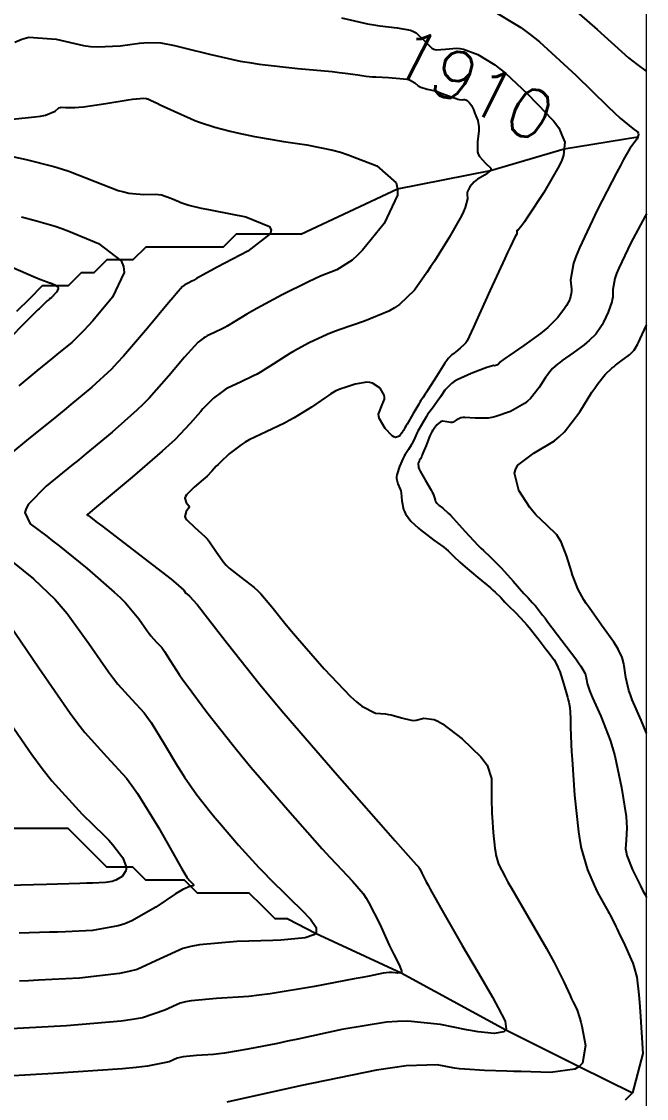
# Model space of a CAD drawing. Header units: metres. Extents: x 837475 to 838479, y 1189012 to 1191015.
# Drawn here: x 838428.2 to 838476.5, y 1189101.6 to 1189184.9 of the extents above; entities that cross this region are included whole.
import ezdxf

# ---------------------------------------------------------------- set-up
doc = ezdxf.new("R2010")
doc.units = ezdxf.units.M
doc.header["$LTSCALE"] = 0.3
doc.layers.add('COORD', color=7, linetype='Continuous', lineweight=20)
for name, color, linetype in [('COTAS 10', 1, 'Continuous'), ('COTAS INT', 252, 'Continuous'), ('DRENAJE', 5, 'Continuous')]:
    doc.layers.add(name, color=color, linetype=linetype)
doc.styles.get("Standard").update_dxf_attribs({"font": 'simplex.shx'})

msp = doc.modelspace()

# ---------------------------------------------------------------- linework, layer by layer
at = {"layer": 'COORD'}
msp.add_lwpolyline([(837476.514, 1189013.872), (838476.514, 1189013.872), (838476.514, 1191013.872), (837476.514, 1191013.872)], close=True, dxfattribs=at)
at = {"layer": 'COTAS 10'}
for points in [[(838452.934, 1189185.171), (838454.958, 1189184.704), (838455.442, 1189184.611), (838455.893, 1189184.535), (838457.245, 1189184.39), (838458.259, 1189184.211), (838458.496, 1189184.112), (838458.715, 1189183.992), (838459.348, 1189183.382), (838459.909, 1189182.826), (838460.082, 1189182.742), (838460.263, 1189182.687), (838460.98, 1189182.736), (838461.83, 1189182.824), (838462.094, 1189182.793), (838462.371, 1189182.738), (838463.474, 1189182.339), (838464.783, 1189181.533), (838465.19, 1189181.222), (838465.615, 1189180.873), (838467.308, 1189179.292), (838468.789, 1189177.774), (838469.079, 1189177.464), (838469.318, 1189177.202), (838469.751, 1189176.656), (838469.878, 1189176.341), (838469.925, 1189176.226), (838469.976, 1189176.098), (838470.204, 1189175.535), (838470.112, 1189174.549), (838469.963, 1189174.155), (838469.759, 1189173.709), (838468.576, 1189171.66), (838467.33, 1189169.75), (838467.087, 1189169.39), (838466.889, 1189169.104), (838466.54, 1189168.686), (838466.498, 1189168.715), (838466.492, 1189168.712), (838466.489, 1189168.704), (838466.5, 1189168.634), (838466.493, 1189168.505), (838466.48, 1189168.459), (838466.461, 1189168.41), (838466.348, 1189168.195), (838465.967, 1189167.42), (838465.779, 1189167.017), (838465.554, 1189166.532), (838464.443, 1189164.1), (838463.35, 1189161.695), (838463.137, 1189161.226), (838462.963, 1189160.844), (838462.659, 1189160.176), (838462.544, 1189160.021), (838462.49, 1189159.963), (838462.426, 1189159.897), (838462.112, 1189159.6), (838461.782, 1189159.315), (838461.707, 1189159.256), (838461.64, 1189159.206), (838461.458, 1189159.097), (838461.195, 1189158.809), (838461.076, 1189158.646), (838460.938, 1189158.447), (838460.271, 1189157.427), (838459.625, 1189156.41), (838459.498, 1189156.212), (838459.395, 1189156.05), (838459.213, 1189155.77), (838459.077, 1189155.55), (838459.002, 1189155.426), (838458.912, 1189155.275), (838458.456, 1189154.501), (838458.003, 1189153.727), (838457.915, 1189153.576), (838457.844, 1189153.453), (838457.721, 1189153.234), (838457.664, 1189153.141), (838457.633, 1189153.097), (838457.596, 1189153.045), (838457.41, 1189152.79), (838457.101, 1189152.696), (838456.988, 1189152.745), (838456.862, 1189152.827), (838456.303, 1189153.395), (838455.871, 1189154.132), (838455.824, 1189154.321), (838455.809, 1189154.502), (838456.017, 1189155.102), (838456.254, 1189155.658), (838456.256, 1189155.811), (838456.232, 1189155.965), (838455.916, 1189156.521), (838455.321, 1189156.905), (838455.12, 1189156.951), (838454.903, 1189156.97), (838453.991, 1189156.821), (838453.145, 1189156.547), (838452.971, 1189156.488), (838452.822, 1189156.436), (838452.499, 1189156.308), (838452.117, 1189156.066), (838451.931, 1189155.943), (838451.709, 1189155.795), (838450.619, 1189155.055), (838449.279, 1189154.213), (838448.901, 1189154.001), (838448.519, 1189153.798), (838447.113, 1189153.139), (838445.806, 1189152.511), (838445.486, 1189152.327), (838445.185, 1189152.138), (838444.252, 1189151.421), (838443.549, 1189150.763), (838443.394, 1189150.611), (838443.256, 1189150.473), (838442.899, 1189150.087), (838442.542, 1189149.713), (838442.404, 1189149.584), (838442.25, 1189149.444), (838441.55, 1189148.842), (838440.963, 1189148.251), (838440.88, 1189148.118), (838440.83, 1189147.997), (838440.938, 1189147.67), (838441.138, 1189147.415), (838441.148, 1189147.339), (838441.137, 1189147.262), (838440.931, 1189146.964), (838440.829, 1189146.585), (838440.883, 1189146.456), (838440.973, 1189146.318), (838441.598, 1189145.73), (838442.377, 1189145.041), (838442.564, 1189144.837), (838442.738, 1189144.629), (838443.266, 1189143.832), (838443.831, 1189143.025), (838444.029, 1189142.81), (838444.246, 1189142.598), (838445.179, 1189141.867), (838446.183, 1189141.088), (838446.444, 1189140.848), (838446.698, 1189140.596), (838447.553, 1189139.598), (838448.664, 1189138.213), (838449.079, 1189137.718), (838449.54, 1189137.174), (838451.592, 1189134.806), (838453.636, 1189132.646), (838454.092, 1189132.234), (838454.5, 1189131.901), (838455.577, 1189131.371), (838456.349, 1189131.311), (838456.565, 1189131.275), (838456.782, 1189131.231), (838457.575, 1189131.001), (838458.325, 1189130.823), (838458.516, 1189130.811), (838458.699, 1189130.816), (838459.298, 1189130.968), (838460.089, 1189130.882), (838460.394, 1189130.736), (838460.735, 1189130.538), (838462.277, 1189129.381), (838463.708, 1189127.999), (838463.98, 1189127.658), (838464.198, 1189127.336), (838464.537, 1189126.323), (838464.528, 1189125.505), (838464.527, 1189125.305), (838464.526, 1189125.116), (838464.526, 1189124.531), (838464.549, 1189123.853), (838464.562, 1189123.606), (838464.578, 1189123.333), (838464.66, 1189122.135), (838464.787, 1189120.927), (838464.831, 1189120.649), (838464.879, 1189120.395), (838465.083, 1189119.682), (838465.578, 1189118.711), (838465.809, 1189118.296), (838466.082, 1189117.816), (838467.405, 1189115.554), (838468.79, 1189113.162), (838469.102, 1189112.602), (838469.382, 1189112.085), (838470.134, 1189110.584), (838470.619, 1189109.519), (838470.731, 1189109.277), (838470.833, 1189109.058), (838471.12, 1189108.455), (838471.361, 1189107.751), (838471.434, 1189107.468), (838471.509, 1189107.146), (838471.801, 1189105.665), (838471.574, 1189104.29), (838471.322, 1189104.034), (838470.988, 1189103.833), (838469.098, 1189103.56), (838466.839, 1189103.635), (838466.273, 1189103.653), (838465.731, 1189103.67), (838463.989, 1189103.722), (838462.471, 1189103.816), (838462.071, 1189103.859), (838461.68, 1189103.91), (838460.342, 1189104.156), (838457.938, 1189104.087), (838456.875, 1189103.94), (838455.639, 1189103.738), (838449.742, 1189102.543), (838444.06, 1189101.284)], [(838427.102, 1189166.022), (838428.946, 1189165.226), (838429.311, 1189165.072), (838429.612, 1189164.945), (838430.173, 1189164.727), (838430.356, 1189164.674), (838430.419, 1189164.651), (838430.488, 1189164.625), (838430.78, 1189164.503), (838431, 1189164.335), (838431.023, 1189164.279), (838431.03, 1189164.221), (838430.917, 1189163.977), (838430.722, 1189163.747), (838430.677, 1189163.696), (838430.635, 1189163.651), (838430.516, 1189163.536), (838430.407, 1189163.445), (838430.371, 1189163.416), (838430.333, 1189163.385), (838430.175, 1189163.257), (838429.559, 1189162.663), (838429.464, 1189162.569), (838429.232, 1189162.338), (838429.097, 1189162.203), (838428.836, 1189161.942), (838426.844, 1189159.935)], [(838425.677, 1189132.964), (838428.986, 1189128.17), (838429.791, 1189127.095), (838430.548, 1189126.131), (838432.878, 1189123.56), (838434.586, 1189121.913), (838434.95, 1189121.53), (838435.268, 1189121.18), (838436.021, 1189120.179), (838436.285, 1189119.475), (838436.293, 1189119.311), (838436.273, 1189119.161), (838435.968, 1189118.729), (838435.477, 1189118.447), (838435.34, 1189118.391), (838435.203, 1189118.344), (838434.702, 1189118.254), (838433.695, 1189118.216), (838433.239, 1189118.203), (838432.705, 1189118.188), (838430.137, 1189118.124), (838427.135, 1189118.031)]]:
    msp.add_lwpolyline(points, dxfattribs=at)
at = {"layer": 'COTAS INT'}
for points in [[(838464.399, 1189185.854), (838466.813, 1189184.414), (838467.525, 1189183.885), (838468.257, 1189183.3), (838471.06, 1189180.718), (838473.517, 1189178.294), (838474.031, 1189177.808), (838474.473, 1189177.402), (838475.468, 1189176.608), (838475.835, 1189176.319), (838475.882, 1189176.233), (838475.904, 1189176.143), (838475.786, 1189175.795), (838475.533, 1189175.459), (838475.471, 1189175.376), (838475.412, 1189175.299), (838475.226, 1189175.058), (838474.745, 1189174.205), (838474.5, 1189173.742), (838474.206, 1189173.18), (838472.741, 1189170.33), (838471.335, 1189167.37), (838471.078, 1189166.738), (838470.879, 1189166.188), (838470.638, 1189164.881), (838470.711, 1189164.177), (838470.71, 1189164.007), (838470.7, 1189163.849), (838470.587, 1189163.368), (838470.334, 1189162.904), (838470.237, 1189162.755), (838470.127, 1189162.598), (838469.632, 1189161.96), (838468.886, 1189161.207), (838468.618, 1189160.978), (838468.325, 1189160.74), (838467.044, 1189159.806), (838465.872, 1189159.004), (838465.647, 1189158.849), (838465.465, 1189158.724), (838465.166, 1189158.515), (838465.144, 1189158.487), (838465.137, 1189158.477), (838465.129, 1189158.465), (838465.095, 1189158.411), (838465.048, 1189158.353), (838465.032, 1189158.338), (838465.014, 1189158.325), (838464.94, 1189158.283), (838464.85, 1189158.255), (838464.823, 1189158.251), (838464.796, 1189158.249), (838464.687, 1189158.254), (838464.352, 1189158.171), (838464.181, 1189158.113), (838463.976, 1189158.04), (838462.953, 1189157.652), (838461.886, 1189157.156), (838461.653, 1189157.016), (838461.448, 1189156.874), (838460.933, 1189156.351), (838460.591, 1189155.832), (838460.495, 1189155.693), (838460.397, 1189155.555), (838460.039, 1189155.075), (838459.688, 1189154.598), (838459.594, 1189154.463), (838459.503, 1189154.325), (838459.187, 1189153.817), (838458.912, 1189153.324), (838458.846, 1189153.197), (838458.785, 1189153.073), (838458.601, 1189152.659), (838458.432, 1189152.286), (838458.38, 1189152.188), (838458.326, 1189152.092), (838458.111, 1189151.767), (838457.866, 1189151.378), (838457.793, 1189151.242), (838457.717, 1189151.095), (838457.424, 1189150.459), (838457.217, 1189149.816), (838457.196, 1189149.664), (838457.191, 1189149.523), (838457.301, 1189149.106), (838457.477, 1189148.695), (838457.514, 1189148.557), (838457.544, 1189148.409), (838457.61, 1189147.79), (838457.734, 1189147.133), (838457.802, 1189146.962), (838457.885, 1189146.795), (838458.303, 1189146.232), (838458.886, 1189145.683), (838459.073, 1189145.525), (838459.27, 1189145.364), (838460.074, 1189144.764), (838460.842, 1189144.198), (838461.017, 1189144.059), (838461.175, 1189143.927), (838461.609, 1189143.516), (838462.096, 1189143.043), (838462.286, 1189142.872), (838462.501, 1189142.684), (838463.48, 1189141.861), (838464.444, 1189141.054), (838464.649, 1189140.875), (838464.827, 1189140.717), (838465.249, 1189140.307), (838465.577, 1189139.955), (838465.696, 1189139.833), (838465.827, 1189139.699), (838466.403, 1189139.127), (838467.069, 1189138.427), (838467.257, 1189138.213), (838467.446, 1189137.99), (838468.145, 1189137.111), (838468.766, 1189136.292), (838468.906, 1189136.108), (838469.032, 1189135.941), (838469.375, 1189135.491), (838469.645, 1189134.998), (838469.726, 1189134.804), (838469.809, 1189134.585), (838470.13, 1189133.589), (838470.406, 1189132.611), (838470.462, 1189132.404), (838470.508, 1189132.225), (838470.598, 1189131.808), (838470.624, 1189131.436), (838470.629, 1189131.285), (838470.634, 1189131.112), (838470.645, 1189130.315), (838470.697, 1189128.934), (838470.727, 1189128.394), (838470.765, 1189127.786), (838470.958, 1189125.019), (838471.256, 1189122.18), (838471.359, 1189121.526), (838471.471, 1189120.929), (838471.951, 1189119.252), (838472.467, 1189118.063), (838472.603, 1189117.774), (838472.734, 1189117.503), (838473.181, 1189116.672), (838473.552, 1189116.032), (838473.635, 1189115.882), (838473.71, 1189115.744), (838473.911, 1189115.343), (838474.144, 1189114.85), (838474.239, 1189114.654), (838474.347, 1189114.432), (838474.847, 1189113.414), (838475.344, 1189112.313), (838475.451, 1189112.038), (838475.544, 1189111.775), (838475.767, 1189110.936), (838475.919, 1189109.573), (838475.968, 1189108.981), (838476.019, 1189108.295), (838476.227, 1189105.044), (838475.435, 1189101.995), (838474.856, 1189101.436)], [(838470.119, 1189186.512), (838472.705, 1189184.266), (838475.123, 1189182.075), (838475.804, 1189181.544), (838476.488, 1189181.047), (838476.514, 1189181.031)], [(838427.693, 1189183.281), (838428.223, 1189183.515), (838428.769, 1189183.666), (838430.881, 1189183.521), (838432.991, 1189183.024), (838433.535, 1189182.953), (838434.062, 1189182.911), (838435.823, 1189183), (838437.308, 1189183.202), (838437.661, 1189183.232), (838437.989, 1189183.249), (838438.964, 1189183.218), (838440.037, 1189183.019), (838440.426, 1189182.931), (838440.856, 1189182.828), (838442.741, 1189182.341), (838445.094, 1189181.82), (838445.819, 1189181.696), (838446.574, 1189181.582), (838449.567, 1189181.246), (838452.224, 1189181.001), (838452.769, 1189180.945), (838453.23, 1189180.894), (838454.205, 1189180.751), (838454.831, 1189180.652), (838455.072, 1189180.629), (838455.343, 1189180.608), (838455.598, 1189180.596), (838456.566, 1189180.546), (838457.741, 1189180.453), (838457.98, 1189180.412), (838458.183, 1189180.365), (838458.606, 1189180.141), (838458.864, 1189179.905), (838458.963, 1189179.85), (838459.073, 1189179.8), (838459.568, 1189179.657), (838460.168, 1189179.509), (838460.344, 1189179.456), (838460.524, 1189179.397), (838461.209, 1189179.141), (838461.807, 1189178.915), (838461.932, 1189178.876), (838462.039, 1189178.846), (838462.281, 1189178.821), (838462.4, 1189178.846), (838462.43, 1189178.848), (838462.458, 1189178.847), (838462.549, 1189178.824), (838462.641, 1189178.767), (838462.669, 1189178.746), (838462.699, 1189178.721), (838462.817, 1189178.611), (838462.942, 1189178.451), (838462.977, 1189178.394), (838463.011, 1189178.333), (838463.132, 1189178.071), (838463.257, 1189177.76), (838463.293, 1189177.668), (838463.329, 1189177.574), (838463.467, 1189177.214), (838463.552, 1189176.737), (838463.555, 1189176.587), (838463.555, 1189176.569), (838463.549, 1189176.385), (838463.454, 1189175.592), (838463.458, 1189174.793), (838463.514, 1189174.605), (838463.594, 1189174.433), (838464.083, 1189173.933), (838464.47, 1189173.546), (838464.486, 1189173.445), (838464.462, 1189173.346), (838464.045, 1189173.008), (838463.454, 1189172.674), (838463.32, 1189172.576), (838463.198, 1189172.477), (838462.866, 1189172.099), (838462.685, 1189171.716), (838462.658, 1189171.613), (838462.642, 1189171.512), (838462.669, 1189171.156), (838462.51, 1189170.487), (838462.376, 1189170.189), (838462.203, 1189169.841), (838461.257, 1189168.176), (838460.116, 1189166.342), (838459.821, 1189165.889), (838459.534, 1189165.458), (838458.576, 1189164.097), (838457.434, 1189162.994), (838457.033, 1189162.725), (838456.595, 1189162.472), (838454.704, 1189161.693), (838452.751, 1189161.026), (838452.273, 1189160.843), (838451.823, 1189160.662), (838450.426, 1189160.015), (838449.26, 1189159.374), (838448.955, 1189159.195), (838448.659, 1189159.017), (838447.654, 1189158.368), (838446.686, 1189157.76), (838446.412, 1189157.607), (838446.136, 1189157.46), (838445.12, 1189156.984), (838444.176, 1189156.53), (838443.945, 1189156.397), (838443.728, 1189156.261), (838443.053, 1189155.743), (838442.419, 1189155.113), (838442.227, 1189154.906), (838442.027, 1189154.685), (838441.249, 1189153.773), (838440.058, 1189152.526), (838439.599, 1189152.095), (838439.084, 1189151.627), (838436.759, 1189149.626), (838434.591, 1189147.819), (838433.84, 1189147.194), (838433.298, 1189146.742), (838433.284, 1189146.728), (838433.282, 1189146.722), (838433.286, 1189146.713), (838433.313, 1189146.692), (838433.327, 1189146.681), (838433.343, 1189146.668), (838433.424, 1189146.602), (838434.044, 1189146.125), (838434.401, 1189145.852), (838434.837, 1189145.519), (838437.081, 1189143.807), (838439.326, 1189142.074), (838439.763, 1189141.727), (838440.12, 1189141.438), (838440.744, 1189140.873), (838440.873, 1189140.689), (838440.918, 1189140.64), (838440.967, 1189140.592), (838441.18, 1189140.425), (838441.772, 1189139.767), (838442.061, 1189139.409), (838442.404, 1189138.974), (838444.092, 1189136.771), (838446.64, 1189133.567), (838447.524, 1189132.502), (838448.485, 1189131.36), (838452.604, 1189126.593), (838456.355, 1189122.325), (838457.085, 1189121.497), (838457.681, 1189120.823), (838458.72, 1189119.666), (838458.887, 1189119.466), (838458.934, 1189119.395), (838458.981, 1189119.316), (838459.152, 1189118.977), (838459.48, 1189118.33), (838459.626, 1189118.057), (838459.796, 1189117.745), (838460.608, 1189116.279), (838461.639, 1189114.463), (838461.947, 1189113.929), (838462.265, 1189113.381), (838463.494, 1189111.291), (838464.601, 1189109.391), (838464.842, 1189108.962), (838465.054, 1189108.576), (838465.585, 1189107.535), (838465.666, 1189106.926), (838465.595, 1189106.813), (838465.484, 1189106.723), (838464.746, 1189106.596), (838463.501, 1189106.72), (838463.07, 1189106.788), (838462.602, 1189106.871), (838460.6, 1189107.292), (838458.061, 1189107.545), (838457.255, 1189107.522), (838456.404, 1189107.458), (838452.956, 1189106.892), (838449.567, 1189106.154), (838448.752, 1189105.981), (838447.991, 1189105.823), (838445.692, 1189105.369), (838443.897, 1189105.072), (838443.455, 1189105.013), (838443.037, 1189104.964), (838441.723, 1189104.873), (838440.696, 1189104.785), (838440.457, 1189104.739), (838440.239, 1189104.683), (838439.618, 1189104.4), (838437.947, 1189104.05), (838437.066, 1189103.952), (838436.005, 1189103.853), (838430.662, 1189103.49), (838425.315, 1189103.192)], [(838426.991, 1189177.279), (838429.224, 1189177.496), (838429.673, 1189177.566), (838430.05, 1189177.641), (838430.799, 1189177.95), (838431.088, 1189178.201), (838431.174, 1189178.239), (838431.264, 1189178.263), (838431.608, 1189178.24), (838432.307, 1189178.218), (838432.62, 1189178.244), (838432.984, 1189178.284), (838434.729, 1189178.544), (838436.443, 1189178.82), (838436.788, 1189178.87), (838437.077, 1189178.909), (838437.653, 1189178.956), (838437.853, 1189178.919), (838437.905, 1189178.905), (838437.956, 1189178.89), (838438.128, 1189178.822), (838438.512, 1189178.639), (838438.697, 1189178.55), (838438.916, 1189178.446), (838439.988, 1189177.932), (838441.26, 1189177.368), (838441.605, 1189177.232), (838441.946, 1189177.103), (838443.151, 1189176.711), (838444.341, 1189176.396), (838444.672, 1189176.316), (838445.005, 1189176.239), (838446.216, 1189175.987), (838447.576, 1189175.749), (838448.003, 1189175.68), (838448.453, 1189175.609), (838450.258, 1189175.346), (838452.273, 1189174.929), (838452.855, 1189174.763), (838453.448, 1189174.574), (838455.672, 1189173.708), (838457.153, 1189172.409), (838457.277, 1189171.947), (838457.276, 1189171.442), (838456.237, 1189169.248), (838454.55, 1189167.188), (838454.14, 1189166.767), (838453.755, 1189166.411), (838452.572, 1189165.666), (838451.303, 1189165.171), (838450.865, 1189164.974), (838450.388, 1189164.75), (838448.353, 1189163.723), (838446.402, 1189162.681), (838445.98, 1189162.448), (838445.608, 1189162.239), (838444.689, 1189161.682), (838444.092, 1189161.307), (838443.924, 1189161.213), (838443.754, 1189161.122), (838443.128, 1189160.829), (838442.546, 1189160.549), (838442.404, 1189160.467), (838442.27, 1189160.383), (838441.854, 1189160.064), (838441.288, 1189159.463), (838441.059, 1189159.201), (838440.799, 1189158.898), (838439.598, 1189157.459), (838438.069, 1189155.751), (838437.602, 1189155.279), (838437.115, 1189154.807), (838435.198, 1189153.104), (838433.175, 1189151.427), (838432.621, 1189150.973), (838432.071, 1189150.522), (838430.105, 1189148.927), (838428.733, 1189147.526), (838428.555, 1189147.197), (838428.466, 1189146.895), (838428.878, 1189146.017), (838430.15, 1189145.054), (838430.604, 1189144.698), (838431.101, 1189144.303), (838433.265, 1189142.555), (838435.371, 1189140.74), (838435.832, 1189140.304), (838436.24, 1189139.896), (838437.274, 1189138.661), (838437.904, 1189137.749), (838438.057, 1189137.544), (838438.201, 1189137.361), (838438.645, 1189136.872), (838439.038, 1189136.438), (838439.15, 1189136.29), (838439.263, 1189136.129), (838439.684, 1189135.445), (838440.382, 1189134.366), (838440.669, 1189133.956), (838440.997, 1189133.498), (838442.524, 1189131.44), (838444.576, 1189128.837), (838445.236, 1189128.035), (838445.935, 1189127.198), (838448.792, 1189123.878), (838451.455, 1189120.875), (838452.032, 1189120.237), (838452.54, 1189119.683), (838453.797, 1189118.382), (838454.608, 1189117.411), (838454.834, 1189117.066), (838455.062, 1189116.687), (838455.891, 1189115.042), (838456.629, 1189113.427), (838456.799, 1189113.067), (838456.954, 1189112.745), (838457.389, 1189111.896), (838457.578, 1189111.43), (838457.579, 1189111.35), (838457.556, 1189111.29), (838457.288, 1189111.249), (838456.863, 1189111.306), (838456.743, 1189111.308), (838456.621, 1189111.304), (838456.17, 1189111.241), (838455.074, 1189111.024), (838454.545, 1189110.923), (838453.918, 1189110.804), (838450.842, 1189110.227), (838447.424, 1189109.662), (838446.582, 1189109.549), (838445.785, 1189109.457), (838443.283, 1189109.283), (838441.325, 1189109.116), (838440.871, 1189109.028), (838440.455, 1189108.921), (838439.273, 1189108.382), (838437.539, 1189107.797), (838436.776, 1189107.661), (838435.891, 1189107.537), (838431.672, 1189107.181), (838427.41, 1189106.948)], [(838426.773, 1189174.586), (838428.557, 1189174.205), (838430.706, 1189173.663), (838431.287, 1189173.484), (838431.861, 1189173.293), (838433.886, 1189172.499), (838435.672, 1189171.813), (838436.096, 1189171.691), (838436.49, 1189171.597), (838437.66, 1189171.503), (838438.569, 1189171.518), (838438.799, 1189171.494), (838439.019, 1189171.458), (838439.737, 1189171.224), (838440.352, 1189170.946), (838440.507, 1189170.883), (838440.657, 1189170.824), (838441.144, 1189170.661), (838442.089, 1189170.448), (838442.527, 1189170.358), (838443.042, 1189170.255), (838445.538, 1189169.774), (838447.383, 1189169.021), (838447.487, 1189168.748), (838447.415, 1189168.446), (838445.685, 1189167.119), (838443.325, 1189165.873), (838442.855, 1189165.623), (838442.466, 1189165.413), (838441.724, 1189164.995), (838441.499, 1189164.854), (838441.371, 1189164.784), (838441.135, 1189164.674), (838440.916, 1189164.568), (838440.862, 1189164.538), (838440.812, 1189164.506), (838440.655, 1189164.386), (838440.157, 1189163.812), (838439.891, 1189163.495), (838439.57, 1189163.11), (838437.948, 1189161.144), (838436.081, 1189158.977), (838435.604, 1189158.463), (838435.146, 1189157.987), (838433.638, 1189156.581), (838432.016, 1189155.243), (838431.486, 1189154.81), (838430.921, 1189154.35), (838428.587, 1189152.461), (838426.443, 1189150.716)], [(838476.514, 1189170), (838476.406, 1189169.814), (838475.301, 1189167.753), (838474.369, 1189165.792), (838474.199, 1189165.373), (838474.066, 1189165.008), (838473.907, 1189164.142), (838473.907, 1189163.561), (838473.875, 1189163.376), (838473.83, 1189163.182), (838473.555, 1189162.393), (838473.187, 1189161.614), (838473.083, 1189161.424), (838472.978, 1189161.247), (838472.594, 1189160.701), (838472.088, 1189160.191), (838471.907, 1189160.035), (838471.708, 1189159.874), (838470.84, 1189159.24), (838469.997, 1189158.647), (838469.814, 1189158.511), (838469.652, 1189158.387), (838469.25, 1189158.042), (838468.935, 1189157.652), (838468.828, 1189157.5), (838468.713, 1189157.329), (838468.226, 1189156.552), (838467.556, 1189155.722), (838467.325, 1189155.518), (838467.074, 1189155.324), (838466.006, 1189154.716), (838464.86, 1189154.308), (838464.56, 1189154.241), (838464.269, 1189154.194), (838463.281, 1189154.188), (838462.484, 1189154.242), (838462.313, 1189154.232), (838462.164, 1189154.212), (838461.803, 1189154.049), (838461.558, 1189153.887), (838461.481, 1189153.867), (838461.4, 1189153.859), (838461.079, 1189153.918), (838460.75, 1189153.959), (838460.665, 1189153.938), (838460.583, 1189153.903), (838460.309, 1189153.663), (838460.093, 1189153.381), (838460.047, 1189153.32), (838460.008, 1189153.266), (838459.918, 1189153.133), (838459.82, 1189152.921), (838459.777, 1189152.817), (838459.726, 1189152.693), (838459.481, 1189152.084), (838459.234, 1189151.475), (838459.182, 1189151.352), (838459.137, 1189151.249), (838459.032, 1189151.041), (838458.969, 1189150.941), (838458.951, 1189150.906), (838458.931, 1189150.868), (838458.856, 1189150.705), (838458.897, 1189150.387), (838458.951, 1189150.252), (838459.024, 1189150.095), (838459.439, 1189149.36), (838459.872, 1189148.625), (838459.955, 1189148.469), (838460.023, 1189148.334), (838460.134, 1189148.019), (838460.167, 1189147.847), (838460.184, 1189147.802), (838460.206, 1189147.758), (838460.315, 1189147.611), (838460.468, 1189147.467), (838460.517, 1189147.425), (838460.569, 1189147.383), (838460.78, 1189147.226), (838461.184, 1189146.853), (838461.359, 1189146.675), (838461.56, 1189146.464), (838462.511, 1189145.434), (838463.49, 1189144.374), (838463.71, 1189144.145), (838463.906, 1189143.944), (838464.43, 1189143.452), (838464.931, 1189142.979), (838465.113, 1189142.789), (838465.315, 1189142.575), (838466.202, 1189141.591), (838467.045, 1189140.639), (838467.219, 1189140.444), (838467.367, 1189140.279), (838467.688, 1189139.934), (838467.844, 1189139.77), (838467.888, 1189139.72), (838467.932, 1189139.668), (838468.095, 1189139.463), (838468.485, 1189138.951), (838468.673, 1189138.706), (838468.894, 1189138.416), (838469.981, 1189136.996), (838471.052, 1189135.561), (838471.264, 1189135.261), (838471.439, 1189135.004), (838471.766, 1189134.43), (838471.842, 1189134.133), (838471.86, 1189134.051), (838471.877, 1189133.97), (838471.924, 1189133.675), (838472.109, 1189133.109), (838472.212, 1189132.856), (838472.338, 1189132.561), (838472.981, 1189131.147), (838473.709, 1189129.274), (838473.889, 1189128.688), (838474.059, 1189128.074), (838474.595, 1189125.615), (838474.936, 1189123.38), (838474.983, 1189122.907), (838475.01, 1189122.498), (838474.937, 1189121.545), (838474.89, 1189120.864), (838474.933, 1189120.627), (838474.999, 1189120.367), (838475.443, 1189119.253), (838476.046, 1189118.019), (838476.215, 1189117.685), (838476.383, 1189117.354), (838476.514, 1189117.104)], [(838428.193, 1189169.765), (838429.365, 1189169.466), (838430.811, 1189169.045), (838431.309, 1189168.866), (838431.85, 1189168.661), (838434.157, 1189167.696), (838435.896, 1189166.366), (838436.078, 1189165.931), (838436.131, 1189165.466), (838435.242, 1189163.545), (838433.701, 1189161.726), (838433.343, 1189161.326), (838433.014, 1189160.97), (838432.077, 1189160.058), (838431.211, 1189159.344), (838430.928, 1189159.113), (838430.627, 1189158.867), (838429.381, 1189157.859), (838428.001, 1189156.69)], [(838476.514, 1189129.821), (838476.103, 1189130.82), (838475.415, 1189132.405), (838475.275, 1189132.777), (838475.158, 1189133.12), (838474.915, 1189134.117), (838474.813, 1189134.85), (838474.784, 1189135.025), (838474.754, 1189135.189), (838474.644, 1189135.682), (838474.331, 1189136.317), (838474.173, 1189136.57), (838473.985, 1189136.857), (838473.049, 1189138.17), (838472.075, 1189139.536), (838471.863, 1189139.855), (838471.675, 1189140.148), (838471.206, 1189140.994), (838470.89, 1189141.789), (838470.799, 1189142.051), (838470.707, 1189142.329), (838470.363, 1189143.485), (838469.912, 1189144.631), (838469.752, 1189144.903), (838469.578, 1189145.157), (838468.821, 1189145.912), (838467.97, 1189146.707), (838467.735, 1189146.986), (838467.501, 1189147.29), (838466.658, 1189148.6), (838466.323, 1189149.939), (838466.409, 1189150.261), (838466.572, 1189150.563), (838467.804, 1189151.478), (838469.405, 1189152.445), (838469.801, 1189152.779), (838470.176, 1189153.142), (838471.357, 1189154.693), (838472.297, 1189156.192), (838472.519, 1189156.523), (838472.725, 1189156.816), (838473.334, 1189157.569), (838473.839, 1189158.05), (838473.98, 1189158.173), (838474.122, 1189158.29), (838474.636, 1189158.675), (838475.091, 1189159.007), (838475.196, 1189159.092), (838475.291, 1189159.174), (838475.557, 1189159.442), (838475.829, 1189159.895), (838475.929, 1189160.094), (838476.039, 1189160.324), (838476.514, 1189161.396)], [(838427.515, 1189143.049), (838429.126, 1189141.758), (838430.808, 1189140.154), (838431.273, 1189139.63), (838431.737, 1189139.071), (838433.409, 1189136.762), (838434.931, 1189134.556), (838435.302, 1189134.061), (838435.65, 1189133.617), (838436.723, 1189132.434), (838437.672, 1189131.386), (838437.943, 1189131.027), (838438.217, 1189130.638), (838439.237, 1189128.984), (838440.255, 1189127.259), (838440.529, 1189126.824), (838440.8, 1189126.408), (838441.747, 1189125.062), (838442.806, 1189123.72), (838443.146, 1189123.306), (838443.507, 1189122.874), (838444.98, 1189121.162), (838446.554, 1189119.425), (838446.979, 1189118.977), (838447.399, 1189118.544), (838450.075, 1189115.921), (838450.321, 1189115.657), (838450.531, 1189115.42), (838450.979, 1189114.786), (838450.973, 1189114.385), (838450.896, 1189114.295), (838450.787, 1189114.213), (838450.121, 1189113.991), (838448.777, 1189113.846), (838448.241, 1189113.812), (838447.633, 1189113.781), (838444.842, 1189113.693), (838441.954, 1189113.447), (838441.285, 1189113.316), (838440.672, 1189113.159), (838438.927, 1189112.364), (838437.132, 1189111.545), (838436.487, 1189111.371), (838435.777, 1189111.221), (838432.682, 1189110.872), (838429.505, 1189110.704), (838428.745, 1189110.668), (838428.036, 1189110.637)], [(838427.234, 1189138.246), (838429.543, 1189134.863), (838431.959, 1189131.363), (838432.546, 1189130.578), (838433.099, 1189129.874), (838434.8, 1189127.997), (838436.307, 1189126.334), (838436.737, 1189125.764), (838437.172, 1189125.147), (838438.789, 1189122.524), (838440.128, 1189120.151), (838440.389, 1189119.692), (838440.602, 1189119.319), (838440.97, 1189118.685), (838441.035, 1189118.603), (838441.056, 1189118.577), (838441.078, 1189118.551), (838441.168, 1189118.447), (838441.271, 1189118.333), (838441.334, 1189118.27), (838441.455, 1189118.152), (838441.502, 1189118.055), (838441.487, 1189118.036), (838441.46, 1189118.021), (838441.261, 1189117.993), (838440.681, 1189117.737), (838440.413, 1189117.577), (838440.1, 1189117.38), (838438.581, 1189116.346), (838436.724, 1189115.292), (838436.197, 1189115.081), (838435.664, 1189114.905), (838433.692, 1189114.563), (838431.6, 1189114.46), (838430.992, 1189114.436), (838430.371, 1189114.413), (838428.023, 1189114.344)]]:
    msp.add_lwpolyline(points, dxfattribs=at)
at = {"layer": 'DRENAJE'}
for p, q in [((838470.158, 1189175.042), (838475.845, 1189175.969)), ((838464.462, 1189173.346), (838470.158, 1189175.042)), ((838457.277, 1189171.947), (838464.462, 1189173.346)), ((838449.795, 1189168.433), (838457.277, 1189171.947)), ((838448.795, 1189115.451), (838450.935, 1189114.34)), ((838450.935, 1189114.34), (838457.556, 1189111.29)), ((838457.556, 1189111.29), (838465.63, 1189106.87)), ((838465.63, 1189106.87), (838471.322, 1189104.034)), ((838471.322, 1189104.034), (838475.435, 1189101.995))]:
    msp.add_line(p, q, dxfattribs=at)
for points in [[(838449.795, 1189168.433, 0), (838444.797, 1189168.433, 0), (838443.797, 1189167.433, 0), (838437.799, 1189167.433, 0), (838436.799, 1189166.434, 0), (838434.8, 1189166.434, 0), (838433.8, 1189165.434, 0), (838432.801, 1189165.434, 0), (838431.801, 1189164.434, 0), (838429.802, 1189164.434, 0), (838428.802, 1189163.435, 0), (838427.802, 1189162.435, 0)], [(838448.795, 1189115.451, 0), (838447.796, 1189115.451, 0), (838446.796, 1189116.45, 0), (838445.796, 1189117.45, 0), (838441.798, 1189117.45, 0), (838440.798, 1189118.45, 0), (838437.799, 1189118.45, 0), (838436.799, 1189119.449, 0), (838434.8, 1189119.449, 0), (838433.8, 1189120.449, 0), (838432.801, 1189121.449, 0), (838431.801, 1189122.448, 0), (838426.803, 1189122.448, 0)]]:
    msp.add_polyline3d(points, dxfattribs=at)

# ---------------------------------------------------------------- texts
at = {"layer": 'COTAS 10', "insert": (838456.473, 1189181.218), "char_height": 3.8, "attachment_point": 7, "rotation": 333.26307}
msp.add_mtext('1910', dxfattribs=at)

doc.saveas('drawing.dxf')
